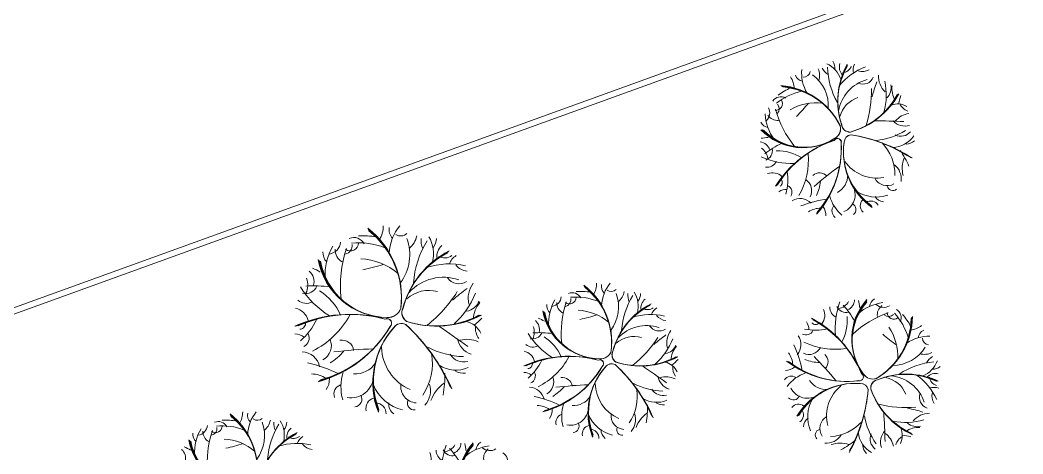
# Model space of a CAD drawing. Header units: metres. Extents: x -1097 to 1588, y -673 to 884.
# Drawn here: x 920.8 to 987.5, y 562.1 to 591 of the extents above; entities that cross this region are included whole.
import ezdxf

# ---------------------------------------------------------------- set-up
doc = ezdxf.new("R2010")
doc.units = ezdxf.units.M
doc.layers.add('VEGETACION', color=85, linetype='Continuous', lineweight=0, plot=False)
doc.layers.add('VISTA LEJOS', color=7, linetype='Continuous', lineweight=0, plot=False)

msp = doc.modelspace()

# ---------------------------------------------------------------- linework, layer by layer
at = {"layer": 'VEGETACION'}
for centre, radius, start, end in [((973.698, 586.49), 1.798, 19.37992, 65.0277), ((974.135, 587.816), 0.859, -4.3751, 32.8068), ((980.16, 585.655), 4.98, 150.73311, -161.41674), ((980.114, 585.632), 4.93, 150.73311, -161.41674), ((980.068, 585.61), 4.88, 150.73311, -161.41674), ((980.022, 585.587), 4.83, 150.73311, -161.41674), ((976.057, 587.895), 0.769, 162.63409, -136.29004), ((975.457, 588.189), 0.669, -85.90734, -20.27661), ((977.195, 587.684), 0.996, 155.92672, -168.10886), ((972.999, 587.626), 0.693, -156.82162, -102.78815), ((975.255, 587.469), 2.478, 173.7036, -148.3047), ((972.89, 587.708), 0.479, -91.56728, -13.25791), ((971.97, 585.294), 2.589, -3.53939, 53.77897), ((972.828, 587.348), 1.142, -18.71327, 22.75469), ((975.14, 588.34), 1.118, -152.03002, -122.6218), ((979.669, 588.059), 5.171, -178.1326, -150.76857), ((978.486, 584.046), 4.128, 110.7626, 140.84876), ((976.831, 588.53), 0.932, -107.81362, -62.31121), ((979.295, 587.267), 1.399, 176.66021, -133.08715), ((971.004, 581.841), 4.844, 26.48796, 85.26143), ((971.05, 581.857), 4.795, 26.48796, 85.26143), ((970.748, 586.392), 1.544, 3.18972, 33.36372), ((977.785, 584.562), 2.577, 104.3022, 170.90645), ((976.847, 587.519), 0.762, -113.01602, -23.05877), ((988.938, 582.732), 11.909, 159.4444, 164.44798), ((974.178, 586.029), 4.231, -15.51345, 12.5466), ((977.801, 586.529), 0.937, -45.97043, 10.82679), ((980.299, 586.464), 1.516, 172.95216, -149.54206), ((973.584, 582.44), 3.928, 101.82288, 129.17644), ((974.41, 581.636), 5.429, 115.83998, 126.04734), ((971.095, 581.872), 4.747, 26.48796, 85.26143), ((971.141, 581.888), 4.698, 26.48796, 85.26143), ((974.649, 588.508), 5.122, -74.6311, -28.75793), ((974.64, 588.56), 5.175, -74.6311, -28.75793), ((974.63, 588.613), 5.228, -74.6311, -28.75793), ((974.621, 588.665), 5.281, -74.6311, -28.75793), ((969.595, 586.361), 7.836, -17.46106, 0.7999), ((987.95, 583.574), 8.915, 164.22987, 167.915), ((971.389, 585.275), 0.64, 60.48956, 145.85419), ((971.042, 585.467), 0.453, -93.33701, 31.2781), ((970.827, 585.124), 0.464, -44.35928, 41.39243), ((973.736, 582.144), 3.382, 82.68248, 120.78713), ((965.864, 591.277), 9.361, -45.38062, -38.1227), ((977.079, 584.149), 1.809, 107.81898, 165.05072), ((979.156, 584.194), 1.25, 60.47929, 109.63062), ((980.251, 585.96), 1.079, -151.08004, -112.5106), ((973.513, 584.967), 3.177, -176.55209, -143.32478), ((969.935, 584.848), 0.725, -47.07267, 28.04072), ((971.193, 585.114), 0.776, -147.62855, -86.12687), ((977.317, 586.757), 6.494, -165.07502, -140.40397), ((980.132, 583.346), 1.474, 98.74651, 138.35503), ((970.674, 584.568), 0.707, -150.91313, -100.79183), ((974.617, 583.8), 0.75, -59.63164, 15.52669), ((974.627, 583.797), 0.742, -59.63164, 15.52669), ((974.636, 583.793), 0.735, -59.63164, 15.52669), ((974.645, 583.789), 0.727, -59.63164, 15.52669), ((975.999, 584.135), 0.563, -173.07958, -87.77066), ((975.994, 584.128), 0.557, -173.07958, -87.77066), ((975.99, 584.121), 0.551, -173.07958, -87.77066), ((975.985, 584.114), 0.546, -173.07958, -87.77066), ((977.238, 533.43), 50.894, 87.37064, 89.56824), ((979.669, 585.109), 1.136, -135.59869, -75.04524), ((972.874, 586.436), 3.908, -135.89857, -57.11055), ((972.901, 586.405), 3.869, -135.89857, -57.11055), ((972.928, 586.375), 3.83, -135.89857, -57.11055), ((972.954, 586.345), 3.791, -135.89857, -57.11055), ((976.118, 582.888), 0.513, 97.65772, 178.47229), ((976.124, 582.883), 0.518, 97.65772, 178.47229), ((976.13, 582.878), 0.523, 97.65772, 178.47229), ((976.136, 582.872), 0.529, 97.65772, 178.47229), ((974.416, 573.189), 10.337, 57.36511, 80.90644), ((974.404, 573.084), 10.444, 57.36511, 80.90644), ((974.393, 572.979), 10.55, 57.36511, 80.90644), ((974.381, 572.873), 10.657, 57.36511, 80.90644), ((977.253, 587.678), 4.686, -83.77089, -58.78549), ((978.799, 584.271), 1.729, -88.75849, -33.48916), ((979.377, 584.159), 0.864, -115.4216, -41.36819), ((969.924, 582.148), 0.769, 18.89409, 82.66036), ((970.876, 578.216), 5.002, 93.74707, 99.17852), ((974.056, 577.335), 6.075, 115.36749, 127.91335), ((977.239, 576.045), 7.338, 108.22782, 147.74131), ((977.222, 576.119), 7.265, 108.22782, 147.74131), ((977.205, 576.193), 7.191, 108.22782, 147.74131), ((977.188, 576.266), 7.118, 108.22782, 147.74131), ((968.849, 582.451), 6.568, -41.36733, 3.0982), ((968.916, 582.46), 6.503, -41.36733, 3.0982), ((968.983, 582.47), 6.437, -41.36733, 3.0982), ((969.05, 582.48), 6.371, -41.36733, 3.0982), ((975.161, 582.878), 0.257, -16.30228, 147.70988), ((975.165, 582.883), 0.255, -16.30228, 147.70988), ((975.168, 582.889), 0.252, -16.30228, 147.70988), ((975.172, 582.894), 0.249, -16.30228, 147.70988), ((979.977, 582.281), 4.415, 171.91302, -125.47822), ((980.023, 582.269), 4.461, 171.91302, -125.47822), ((980.068, 582.258), 4.506, 171.91302, -125.47822), ((980.114, 582.246), 4.552, 171.91302, -125.47822), ((975.91, 580.717), 3.076, -0.73013, 43.8737), ((979.707, 583.667), 0.893, -88.41127, -50.01718), ((969.514, 581.66), 1.034, 8.04425, 54.73826), ((970.152, 582.346), 0.683, -69.96954, 9.60955), ((971.167, 579.368), 2.961, 56.83519, 91.41252), ((968.382, 581.738), 4.849, -29.57381, 4.63339), ((975.345, 579.431), 4.936, 22.17273, 36.25265), ((972.163, 586.458), 4.982, -114.52649, -88.3348), ((970.46, 581.953), 0.727, -96.79827, -28.28529), ((988.998, 562.05), 23.615, 125.39643, 130.68296), ((977.785, 583.11), 2.603, -145.13952, -79.90939), ((978.232, 580.452), 1.176, -8.55486, 52.12792), ((981.411, 581.147), 1.939, 158.23174, -165.94746), ((970.831, 579.911), 0.949, 47.66431, 109.67674), ((967.925, 580.425), 3.935, -14.40926, 7.68701), ((973.968, 580.213), 0.645, 40.13622, 133.63443), ((974.484, 580.727), 1.364, -59.56021, -0.29488), ((971.165, 580.229), 0.323, -53.97883, 45.24656), ((971.627, 579.563), 0.504, -32.20893, 60.64064), ((972.559, 579.681), 0.883, -28.0192, 56.4509), ((970.93, 580.66), 3.124, -25.03593, -6.74346), ((975.128, 579.394), 1.211, -67.76377, 32.35032), ((978.473, 580.924), 0.921, -153.69784, -60.84301), ((978.843, 580.05), 0.376, -168.86426, -49.80253), ((971.733, 578.92), 0.824, 85.75241, 124.07988), ((977.196, 580.027), 2.646, -164.20761, -131.08209), ((977.728, 581.609), 2.362, -123.83206, -70.74145), ((978.259, 579.608), 0.676, -151.58373, -92.97242), ((972.68, 578.136), 1.01, 44.38432, 121.98981), ((975.295, 572.21), 6.938, 96.61603, 111.70482), ((973.314, 578.003), 1.079, -0.16462, 33.77667), ((975.342, 578.322), 0.546, 143.27716, -127.66104), ((975.966, 578.412), 0.424, -52.56574, 65.23488), ((977.241, 578.662), 0.557, 135.53373, -131.49231), ((977.377, 578.407), 0.575, 30.68693, 123.35956), ((974.024, 577.07), 1.434, 88.55271, 123.21343), ((943.07, 577.336), 1.869, -30.31086, -0.13685), ((948.339, 575.411), 3, 140.20303, 178.19473), ((943.589, 570.089), 6.571, 82.33941, 92.54677), ((940.289, 572.57), 5.862, -7.01261, 51.76086), ((940.345, 572.556), 5.803, -7.01261, 51.76086), ((940.402, 572.542), 5.745, -7.01261, 51.76086), ((940.458, 572.527), 5.686, -7.01261, 51.76086), ((946.166, 577.076), 0.839, 169.67781, -136.28872), ((946.111, 577.232), 0.58, -125.06785, -46.75849), ((945.808, 576.911), 1.382, -52.21385, -10.74588), ((946.113, 575.463), 2.176, -14.12065, 31.52713), ((944.909, 574.05), 3.845, 149.94734, -176.82535), ((941.218, 576.319), 0.878, -80.57325, -5.45985), ((942.749, 576.205), 0.548, -126.83758, -2.22247), ((942.303, 576.002), 0.561, -77.85985, 7.89186), ((942.971, 575.78), 0.775, 26.98899, 112.35361), ((943.292, 571.453), 4.754, 68.3223, 95.67587), ((943.57, 575.411), 3.133, -37.03996, 20.27839), ((953.187, 573.058), 6.258, 148.36683, 175.73086), ((948.804, 576.366), 1.353, 174.4694, -156.12237), ((947.44, 576.509), 1.04, -37.87568, -0.69377), ((949.432, 575.305), 0.93, 129.13352, -169.79062), ((941.777, 575.544), 0.855, 175.5863, -134.2924), ((942.666, 575.748), 0.939, 178.87088, -119.62745), ((949.943, 573.315), 7.859, 161.42441, -173.90455), ((951.892, 570.328), 5.846, 117.23254, 165.08268), ((951.954, 570.32), 5.906, 117.23254, 165.08268), ((952.015, 570.312), 5.967, 117.23254, 165.08268), ((952.077, 570.303), 6.027, 117.23254, 165.08268), ((949.023, 576.002), 0.81, -119.40791, -53.77718), ((950.44, 574.331), 1.206, 122.42615, 158.39057), ((945.245, 575.959), 4.73, -169.39915, -90.61113), ((945.252, 575.91), 4.683, -169.39915, -90.61113), ((945.259, 575.862), 4.635, -169.39915, -90.61113), ((945.265, 575.814), 4.588, -169.39915, -90.61113), ((943.249, 571.052), 4.093, 49.1819, 87.28655), ((941.404, 585.527), 11.329, -78.88119, -71.62327), ((949.312, 569.798), 4.996, 77.26203, 107.34819), ((950.637, 575.429), 1.128, -141.31419, -95.81178), ((939.403, 573.602), 0.931, -14.60648, 49.15979), ((937.737, 568.998), 6.054, 60.2465, 65.67795), ((944.543, 576.456), 6.03, -148.02706, -121.83538), ((939.767, 573.65), 0.827, -103.47011, -23.89102), ((938.663, 573.383), 1.251, -25.45632, 21.23769), ((940.359, 565.984), 7.353, 81.86691, 94.41278), ((948.95, 570.787), 3.119, 70.80163, 137.40588), ((949.978, 574.398), 0.922, -146.51659, -56.55935), ((952.28, 572.508), 1.693, 143.15964, -166.58772), ((955.295, 569.586), 4.844, -7.01261, 51.76086), ((955.342, 569.574), 4.795, -7.01261, 51.76086), ((955.388, 569.562), 4.747, -7.01261, 51.76086), ((957.593, 573.523), 1.544, -30.31086, -0.13685), ((960.151, 573.309), 0.693, 169.67781, -136.28872), ((961.946, 571.933), 2.478, 140.20303, 178.19473), ((938.801, 569.966), 3.584, 23.33462, 57.91194), ((947.961, 570.842), 2.189, 74.31841, 131.55014), ((941.886, 578.074), 9.484, -50.96163, -32.70067), ((958.983, 561.49), 14.413, 125.94383, 130.94741), ((946.289, 574.677), 5.12, -49.01403, -20.95397), ((956.063, 572.683), 0.725, -80.57325, -5.45985), ((957.511, 572.237), 0.64, 26.98899, 112.35361), ((958.022, 567.535), 5.429, 82.33941, 92.54677), ((955.435, 569.55), 4.698, -7.01261, 51.76086), ((960.106, 573.437), 0.479, -125.06785, -46.75849), ((958.006, 571.933), 2.589, -37.03996, 20.27839), ((959.855, 573.172), 1.142, -52.21385, -10.74588), ((965.953, 569.988), 5.171, 148.36683, 175.73086), ((962.331, 572.722), 1.118, 174.4694, -156.12237), ((960.108, 571.976), 1.798, -14.12065, 31.52713), ((961.203, 572.84), 0.859, -37.87568, -0.69377), ((939.815, 573.048), 0.88, -130.29884, -61.78587), ((950.279, 572.761), 1.134, -79.471, -22.67378), ((952.757, 571.027), 1.835, 139.45159, 176.95737), ((956.525, 572.043), 0.707, 175.5863, -134.2924), ((959.113, 570.808), 3.177, 149.94734, -176.82535), ((957.259, 572.211), 0.776, 178.87088, -119.62745), ((963.272, 570.201), 6.494, 161.42441, -173.90455), ((957.328, 572.589), 0.453, -126.83758, -2.22247), ((956.959, 572.421), 0.464, -77.85985, 7.89186), ((957.777, 568.662), 3.928, 68.3223, 95.67587), ((964.882, 567.733), 4.83, 117.23254, 165.08268), ((964.933, 567.726), 4.88, 117.23254, 165.08268), ((964.984, 567.719), 4.93, 117.23254, 165.08268), ((965.035, 567.712), 4.98, 117.23254, 165.08268), ((962.849, 571.846), 0.769, 129.13352, -169.79062), ((975.381, 571.902), 0.727, 177.19062, -114.2964), ((979.993, 570.516), 4.982, 159.46241, -174.34591), ((975.752, 572.237), 0.683, -155.98064, -76.40156), ((975.022, 572.826), 1.034, -77.96685, -31.27285), ((971.023, 567.994), 6.075, 29.35638, 41.90224), ((975.537, 572.451), 0.769, -67.11701, -3.35075), ((980.02, 569.806), 3.908, 138.09032, -143.12166), ((979.992, 569.777), 3.869, 138.09032, -143.12166), ((979.963, 569.748), 3.83, 138.09032, -143.12166), ((979.935, 569.72), 3.791, 138.09032, -143.12166), ((978.6, 569.066), 3.177, 97.4368, 130.66411), ((971.681, 571.228), 5.002, 7.73596, 13.16741), ((978.004, 571.871), 0.707, 123.07576, 173.19706), ((978.232, 572.627), 0.725, -133.08378, -57.97038), ((978.585, 571.391), 0.776, 126.36034, -172.13798), ((942.709, 562.557), 8.881, 74.72725, 114.24073), ((938.825, 570.739), 1.149, 14.16374, 76.17617), ((942.741, 562.643), 8.792, 74.72725, 114.24073), ((942.773, 562.729), 8.703, 74.72725, 114.24073), ((942.806, 562.814), 8.615, 74.72725, 114.24073), ((937.573, 574.219), 5.869, -63.07438, -28.86719), ((945.244, 572.135), 0.907, -93.13221, -17.97388), ((945.251, 572.125), 0.898, -93.13221, -17.97388), ((945.258, 572.115), 0.889, -93.13221, -17.97388), ((945.265, 572.104), 0.88, -93.13221, -17.97388), ((946.834, 571.537), 0.66, 153.41984, -121.27123), ((946.843, 571.542), 0.667, 153.41984, -121.27123), ((946.853, 571.546), 0.674, 153.41984, -121.27123), ((946.862, 571.55), 0.681, 153.41984, -121.27123), ((948.42, 576.864), 6.199, -108.13167, -62.2585), ((948.446, 576.923), 6.263, -108.13167, -62.2585), ((948.472, 576.983), 6.327, -108.13167, -62.2585), ((948.497, 577.042), 6.391, -108.13167, -62.2585), ((959.39, 572.385), 3.908, -169.39915, -90.61113), ((959.396, 572.345), 3.869, -169.39915, -90.61113), ((959.401, 572.305), 3.83, -169.39915, -90.61113), ((959.407, 572.265), 3.791, -169.39915, -90.61113), ((957.741, 568.331), 3.382, 49.1819, 87.28655), ((956.216, 580.291), 9.361, -78.88119, -71.62327), ((962.751, 567.295), 4.128, 77.26203, 107.34819), ((962.512, 572.421), 0.669, -119.40791, -53.77718), ((963.682, 571.041), 0.996, 122.42615, 158.39057), ((963.846, 571.947), 0.932, -141.31419, -95.81178), ((973.37, 571.39), 0.949, -38.3468, 23.66563), ((972.851, 571.017), 2.961, -29.17592, 5.40141), ((980.65, 565.396), 6.494, 108.91387, 133.58492), ((975.306, 571.351), 4.844, -59.52315, -0.74968), ((978.569, 571.757), 0.464, -130.37039, -44.61868), ((978.926, 571.566), 0.453, -179.34812, -54.73301), ((976.084, 568.82), 3.928, 15.81177, 43.16533), ((978.759, 571.207), 0.64, -25.52155, 59.84308), ((975.339, 567.94), 5.429, 29.82887, 40.03623), ((939.374, 570.837), 0.39, -87.47941, 11.74599), ((936.236, 573.198), 4.762, -47.90984, -25.81356), ((938.521, 574.626), 7.95, -74.86791, -30.40238), ((938.595, 574.591), 7.87, -74.86791, -30.40238), ((938.669, 574.556), 7.791, -74.86791, -30.40238), ((938.743, 574.521), 7.711, -74.86791, -30.40238), ((945.176, 570.841), 0.311, -49.80286, 114.20931), ((945.184, 570.844), 0.308, -49.80286, 114.20931), ((945.191, 570.846), 0.305, -49.80286, 114.20931), ((945.199, 570.849), 0.302, -49.80286, 114.20931), ((946.157, 570.184), 0.64, 64.15715, 144.97171), ((946.154, 570.193), 0.634, 64.15715, 144.97171), ((946.152, 570.202), 0.627, 64.15715, 144.97171), ((946.15, 570.212), 0.621, 64.15715, 144.97171), ((937.953, 561.561), 12.511, 23.86454, 47.40587), ((937.871, 561.462), 12.64, 23.86454, 47.40587), ((937.789, 561.363), 12.769, 23.86454, 47.40587), ((937.706, 561.265), 12.898, 23.86454, 47.40587), ((914.242, 519.55), 61.595, 53.87007, 56.06767), ((950.088, 569.5), 1.513, 26.97872, 76.13005), ((958.549, 563), 10.79, 130.7293, 134.41442), ((952.373, 570.551), 1.306, 175.41939, -146.01117), ((953.952, 570.257), 1.034, -25.45632, 21.23769), ((954.563, 570.438), 0.769, -14.60648, 49.15979), ((953.187, 566.634), 5.002, 60.2465, 65.67795), ((962.452, 568.112), 2.577, 70.80163, 137.40588), ((963.301, 571.095), 0.762, -146.51659, -56.55935), ((972.444, 570.422), 0.824, -0.2587, 38.06877), ((969.959, 564.729), 7.338, 22.21671, 61.7302), ((973.71, 571.079), 0.323, -139.98994, -40.76454), ((970.031, 564.751), 7.265, 22.21671, 61.7302), ((970.103, 564.773), 7.191, 22.21671, 61.7302), ((970.176, 564.795), 7.118, 22.21671, 61.7302), ((975.363, 571.219), 4.698, -59.52315, -0.74968), ((975.344, 571.263), 4.747, -59.52315, -0.74968), ((975.325, 571.307), 4.795, -59.52315, -0.74968), ((979.829, 571.924), 1.544, -82.82139, -52.64739), ((939.073, 569.137), 0.997, 52.25184, 90.5793), ((939.396, 569.855), 0.61, -65.70951, 27.14006), ((949.753, 566.894), 5.509, 138.41245, -158.97879), ((949.715, 566.937), 5.454, 138.41245, -158.97879), ((949.676, 566.979), 5.399, 138.41245, -158.97879), ((949.638, 567.021), 5.344, 138.41245, -158.97879), ((958.81, 572.796), 4.982, -148.02706, -121.83538), ((954.863, 570.478), 0.683, -103.47011, -23.89102), ((955.353, 564.144), 6.075, 81.86691, 94.41278), ((954.066, 567.433), 2.961, 23.33462, 57.91194), ((961.634, 568.158), 1.809, 74.31841, 131.55014), ((970.742, 560.43), 11.909, 125.94383, 130.94741), ((965.203, 569.534), 1.399, 143.15964, -166.58772), ((971.727, 569.422), 1.01, -41.62679, 35.9787), ((973.077, 570.571), 0.504, -118.22004, -25.37047), ((973.68, 574.324), 3.935, -100.42037, -78.3241), ((984.362, 577.136), 9.361, -131.39173, -124.13381), ((975.799, 568.647), 3.382, -3.32863, 34.77602), ((981.217, 567.502), 2.478, 87.69249, 125.68419), ((981.216, 569.764), 0.693, 117.16728, 171.20074), ((940.415, 569.352), 1.069, -61.51977, 22.95033), ((942.193, 568.948), 0.78, 6.63564, 100.13385), ((951.216, 570.081), 1.374, -169.09926, -108.54581), ((950.506, 567.992), 1.784, 65.24594, 104.85446), ((954.903, 569.98), 0.727, -130.29884, -61.78587), ((956.614, 574.133), 7.836, -50.96163, -32.70067), ((960.253, 571.326), 4.231, -49.01403, -20.95397), ((963.55, 569.743), 0.937, -79.471, -22.67378), ((965.597, 568.311), 1.516, 139.45159, 176.95737), ((965.997, 566.401), 6.938, 10.60493, 25.69371), ((975.021, 573.961), 4.849, -115.58492, -81.37772), ((981.29, 569.878), 0.479, -177.57839, -99.26902), ((939.505, 567.712), 1.222, 10.88374, 88.48923), ((939.425, 571.429), 3.781, -58.5365, -40.24403), ((945.228, 540.578), 28.581, 91.89585, 97.18239), ((947.979, 569.322), 3.15, -178.6401, -113.40996), ((944.489, 568.16), 3.722, -34.2307, 10.37313), ((950.494, 574.288), 5.671, -117.27146, -92.28607), ((950.287, 569.317), 1.045, -148.92217, -74.86876), ((957.295, 561.312), 7.338, 74.72725, 114.24073), ((954.085, 568.072), 0.949, 14.16374, 76.17617), ((957.321, 561.383), 7.265, 74.72725, 114.24073), ((957.348, 561.454), 7.191, 74.72725, 114.24073), ((957.375, 561.524), 7.118, 74.72725, 114.24073), ((953.051, 570.947), 4.849, -63.07438, -28.86719), ((959.389, 569.226), 0.75, -93.13221, -17.97388), ((959.395, 569.217), 0.742, -93.13221, -17.97388), ((959.401, 569.209), 0.735, -93.13221, -17.97388), ((959.406, 569.201), 0.727, -93.13221, -17.97388), ((960.703, 568.732), 0.546, 153.41984, -121.27123), ((960.711, 568.736), 0.551, 153.41984, -121.27123), ((960.718, 568.739), 0.557, 153.41984, -121.27123), ((960.726, 568.743), 0.563, 153.41984, -121.27123), ((962.014, 573.133), 5.122, -108.13167, -62.2585), ((962.035, 573.182), 5.175, -108.13167, -62.2585), ((962.056, 573.231), 5.228, -108.13167, -62.2585), ((962.077, 573.28), 5.281, -108.13167, -62.2585), ((970.757, 568.007), 1.434, 2.5416, 37.20232), ((973.259, 569.65), 0.883, -114.03031, -29.56021), ((956.815, 552.025), 23.615, 39.38532, 44.67185), ((973.889, 568.281), 0.645, -45.87489, 47.62332), ((978.819, 570.629), 2.589, -89.5505, -32.23214), ((980.927, 569.916), 1.142, -104.72438, -63.25642), ((982.077, 567.677), 1.118, 121.95887, 151.36709), ((938.186, 559.985), 8.396, 63.11546, 78.20425), ((943.056, 569.122), 1.651, -93.06078, -33.79545), ((949.778, 569.817), 2.092, -122.25906, -66.98973), ((954.539, 568.153), 0.323, -87.47941, 11.74599), ((951.946, 570.104), 3.935, -47.90984, -25.81356), ((953.834, 571.284), 6.568, -74.86791, -30.40238), ((953.895, 571.255), 6.503, -74.86791, -30.40238), ((953.956, 571.226), 6.437, -74.86791, -30.40238), ((954.017, 571.197), 6.371, -74.86791, -30.40238), ((963.052, 564.965), 4.461, 138.41245, -158.97879), ((963.02, 565), 4.415, 138.41245, -158.97879), ((959.333, 568.156), 0.257, -49.80286, 114.20931), ((959.339, 568.159), 0.255, -49.80286, 114.20931), ((959.346, 568.161), 0.252, -49.80286, 114.20931), ((959.352, 568.163), 0.249, -49.80286, 114.20931), ((960.143, 567.613), 0.529, 64.15715, 144.97171), ((960.141, 567.621), 0.523, 64.15715, 144.97171), ((960.139, 567.629), 0.518, 64.15715, 144.97171), ((960.138, 567.637), 0.513, 64.15715, 144.97171), ((953.365, 560.488), 10.337, 23.86454, 47.40587), ((953.297, 560.407), 10.444, 23.86454, 47.40587), ((953.229, 560.325), 10.55, 23.86454, 47.40587), ((953.161, 560.244), 10.657, 23.86454, 47.40587), ((933.773, 525.776), 50.894, 53.87007, 56.06767), ((963.391, 567.048), 1.25, 26.97872, 76.13005), ((970.383, 561.678), 8.915, 130.7293, 134.41442), ((965.28, 567.917), 1.079, 175.41939, -146.01117), ((971.639, 568.78), 1.079, -86.17573, -52.23443), ((975.765, 573.544), 6.568, -127.37844, -82.91291), ((975.779, 573.478), 6.503, -127.37844, -82.91291), ((975.793, 573.412), 6.437, -127.37844, -82.91291), ((975.808, 573.346), 6.371, -127.37844, -82.91291), ((974.124, 571.343), 3.124, -111.04704, -92.75457), ((982.112, 563.14), 5.171, 95.85629, 123.22032), ((980.132, 568.987), 1.798, -66.63119, -20.98341), ((981.485, 568.644), 0.859, -90.38621, -53.2043), ((940.149, 565.738), 1.735, 55.05214, 89.71285), ((945.325, 566.604), 3.202, 162.29182, -164.58266), ((942.817, 567.347), 1.466, -101.26434, -1.15026), ((943.059, 567.239), 5.974, -11.32784, 2.75208), ((950.292, 568.6), 1.081, -121.91184, -83.51776), ((954.29, 566.748), 0.824, 52.25184, 90.5793), ((954.557, 567.342), 0.504, -65.70951, 27.14006), ((955.399, 566.926), 0.883, -61.51977, 22.95033), ((963.115, 564.896), 4.552, 138.41245, -158.97879), ((963.083, 564.93), 4.506, 138.41245, -158.97879), ((964.324, 567.528), 1.136, -169.09926, -108.54581), ((963.737, 565.803), 1.474, 65.24594, 104.85446), ((972.098, 566.78), 0.546, 57.26605, 146.32785), ((973.927, 565.049), 2.646, 109.78128, 142.9068), ((976.63, 567.277), 0.257, -102.31339, 61.69877), ((976.636, 567.274), 0.255, -102.31339, 61.69877), ((976.641, 567.27), 0.252, -102.31339, 61.69877), ((976.647, 567.267), 0.249, -102.31339, 61.69877), ((977.513, 567.883), 0.75, -145.64274, -70.48442), ((977.509, 567.874), 0.742, -145.64274, -70.48442), ((977.506, 567.864), 0.735, -145.64274, -70.48442), ((977.503, 567.855), 0.727, -145.64274, -70.48442), ((979.671, 562.616), 4.83, 64.72201, 112.57215), ((979.697, 562.572), 4.88, 64.72201, 112.57215), ((979.722, 562.527), 4.93, 64.72201, 112.57215), ((979.748, 562.483), 4.98, 64.72201, 112.57215), ((978.493, 564.776), 2.577, 18.29109, 84.89534), ((978.026, 564.041), 4.128, 24.75149, 54.83765), ((981.697, 566.733), 0.769, 76.62298, 137.69885), ((981.949, 567.351), 0.669, -171.91844, -106.28771), ((940.056, 567.155), 1.306, -33.66519, 0.2761), ((942.316, 566.122), 0.66, 109.77659, -161.16161), ((946.92, 567.845), 2.858, -157.33263, -104.24202), ((947.213, 566.656), 1.115, 172.80158, -94.34358), ((946.656, 566.341), 1.423, -42.05543, 18.62735), ((950.327, 564.919), 2.347, 124.73116, 160.55197), ((954.582, 568.642), 3.124, -58.5365, -40.24403), ((959.376, 543.151), 23.615, 91.89585, 97.18239), ((956.868, 566.593), 0.645, 6.63564, 100.13385), ((961.649, 566.901), 2.603, -178.6401, -113.40996), ((963.727, 571.005), 4.686, -117.27146, -92.28607), ((976.344, 562.292), 4.552, 85.90191, 148.51067), ((976.353, 562.338), 4.506, 85.90191, 148.51067), ((976.361, 562.385), 4.461, 85.90191, 148.51067), ((976.37, 562.431), 4.415, 85.90191, 148.51067), ((974.437, 567.803), 1.364, -145.57132, -86.30599), ((977.044, 564.676), 2.603, 128.84937, -165.92049), ((976.692, 566.304), 0.529, 11.64661, 92.46118), ((976.697, 566.31), 0.523, 11.64661, 92.46118), ((976.702, 566.317), 0.518, 11.64661, 92.46118), ((976.707, 566.323), 0.513, 11.64661, 92.46118), ((977.92, 566.541), 0.546, 100.90931, -173.78177), ((977.928, 566.537), 0.551, 100.90931, -173.78177), ((977.935, 566.533), 0.557, 100.90931, -173.78177), ((977.943, 566.529), 0.563, 100.90931, -173.78177), ((978.031, 565.453), 1.809, 21.80787, 79.03961), ((943.006, 565.795), 0.513, -86.06631, 31.73431), ((954.647, 565.572), 1.01, 10.88374, 88.48923), ((953.557, 559.186), 6.938, 63.11546, 78.20425), ((957.582, 566.736), 1.364, -93.06078, -33.79545), ((958.766, 565.941), 3.076, -34.2307, 10.37313), ((963.556, 566.897), 0.864, -148.92217, -74.86876), ((972.231, 566.163), 0.424, -138.57685, -20.77623), ((973.153, 567.067), 1.211, -153.77487, -53.66079), ((966.595, 567.359), 10.657, -28.646, -5.10467), ((966.701, 567.355), 10.55, -28.646, -5.10467), ((966.807, 567.35), 10.444, -28.646, -5.10467), ((966.913, 567.346), 10.337, -28.646, -5.10467), ((982.21, 568.18), 5.122, -160.64221, -114.76904), ((982.262, 568.192), 5.175, -160.64221, -114.76904), ((982.314, 568.205), 5.228, -160.64221, -114.76904), ((982.366, 568.218), 5.281, -160.64221, -114.76904), ((981.377, 565.918), 0.762, 160.97287, -109.06988), ((981.566, 565.582), 0.996, 69.91561, 105.88004), ((982.384, 566.004), 0.932, 166.17527, -148.32231), ((944.459, 565.197), 0.675, 102.03316, -164.99288), ((944.426, 564.848), 0.696, -2.81364, 89.85899), ((946.119, 565.472), 0.818, 174.9157, -126.47299), ((947.003, 565.527), 0.456, 157.63517, -83.3031), ((955.18, 563.94), 1.434, 55.05214, 89.71285), ((959.457, 564.656), 2.646, 162.29182, -164.58266), ((963.136, 567.31), 1.729, -122.25906, -66.98973), ((957.584, 565.18), 4.936, -11.32784, 2.75208), ((963.56, 566.305), 0.893, -121.91184, -83.51776), ((972.569, 564.909), 0.557, 49.52262, 142.49658), ((975.543, 564.628), 2.362, 150.15684, -156.75256), ((979.717, 573.072), 7.836, -103.47217, -85.21121), ((931.743, 561.013), 4.844, -7.01261, 51.76086), ((931.79, 561.002), 4.795, -7.01261, 51.76086), ((931.836, 560.99), 4.747, -7.01261, 51.76086), ((931.883, 560.978), 4.698, -7.01261, 51.76086), ((934.041, 564.951), 1.544, -30.31086, -0.13685), ((936.599, 564.737), 0.693, 169.67781, -136.28872), ((938.394, 563.361), 2.478, 140.20303, 178.19473), ((955.103, 565.111), 1.079, -33.66519, 0.2761), ((956.97, 564.258), 0.546, 109.77659, -161.16161), ((957.384, 565.269), 1.211, -101.26434, -1.15026), ((960.774, 565.681), 2.362, -157.33263, -104.24202), ((961.017, 564.699), 0.921, 172.80158, -94.34358), ((960.556, 564.438), 1.176, -42.05543, 18.62735), ((963.59, 563.263), 1.939, 124.73116, 160.55197), ((972.324, 564.755), 0.575, -55.32418, 37.34845), ((974.911, 563.837), 0.921, 120.29105, -146.85412), ((981.564, 565.524), 4.686, -169.782, -144.7966), ((927.447, 561.765), 50.894, 1.35953, 3.55713), ((977.443, 553.523), 11.909, 73.43329, 78.43687), ((981.296, 563.459), 1.399, 90.6491, 140.90175), ((932.511, 564.111), 0.725, -80.57325, -5.45985), ((933.776, 564.017), 0.453, -126.83758, -2.22247), ((933.959, 563.665), 0.64, 26.98899, 112.35361), ((934.225, 560.09), 3.928, 68.3223, 95.67587), ((934.47, 558.963), 5.429, 82.33941, 92.54677), ((936.554, 564.865), 0.479, -125.06785, -46.75849), ((934.454, 563.36), 2.589, -37.03996, 20.27839), ((936.303, 564.6), 1.142, -52.21385, -10.74588), ((942.401, 561.416), 5.171, 148.36683, 175.73086), ((938.779, 564.15), 1.118, 174.4694, -156.12237), ((936.556, 563.403), 1.798, -14.12065, 31.52713), ((937.652, 564.268), 0.859, -37.87568, -0.69377), ((957.54, 563.988), 0.424, -86.06631, 31.73431), ((958.741, 563.493), 0.557, 102.03316, -164.99288), ((973.584, 563.959), 0.676, 122.40516, -178.98353), ((974.527, 566.379), 3.076, -86.74123, -42.13741), ((979.705, 568.477), 4.231, -101.52456, -73.46451), ((980.456, 564.897), 0.937, -131.98154, -75.18432), ((932.973, 563.471), 0.707, 175.5863, -134.2924), ((935.561, 562.236), 3.177, 149.94734, -176.82535), ((933.707, 563.639), 0.776, 178.87088, -119.62745), ((939.72, 561.629), 6.494, 161.42441, -173.90455), ((933.407, 563.849), 0.464, -77.85985, 7.89186), ((941.331, 559.161), 4.83, 117.23254, 165.08268), ((941.382, 559.154), 4.88, 117.23254, 165.08268), ((941.432, 559.147), 4.93, 117.23254, 165.08268), ((941.483, 559.14), 4.98, 117.23254, 165.08268), ((939.298, 563.273), 0.769, 129.13352, -169.79062), ((938.96, 563.849), 0.669, -119.40791, -53.77718), ((940.131, 562.469), 0.996, 122.42615, 158.39057), ((958.714, 563.205), 0.575, -2.81364, 89.85899), ((960.112, 563.72), 0.676, 174.9157, -126.47299), ((960.843, 563.766), 0.376, 157.63517, -83.3031), ((974.065, 563.408), 0.376, 105.12463, -135.81364), ((974.424, 564.044), 1.176, -94.56596, -33.88319), ((978.273, 563.745), 1.729, -174.76959, -119.50027), ((978.201, 563.16), 0.864, 158.56729, -127.3793), ((979.169, 562.935), 1.136, 138.3902, -161.05635), ((977.443, 562.35), 1.474, 12.7354, 52.34392), ((980.059, 562.413), 1.079, 122.90885, 161.4783), ((978.221, 563.383), 1.25, -25.53182, 23.61951), ((978.215, 554.567), 8.915, 78.21876, 81.90389), ((980.564, 562.401), 1.516, 86.94105, 124.44683), ((929.635, 558.062), 5.002, 60.2465, 65.67795), ((935.838, 563.813), 3.908, -169.39915, -90.61113), ((935.844, 563.773), 3.869, -169.39915, -90.61113), ((935.85, 563.733), 3.83, -169.39915, -90.61113), ((935.855, 563.693), 3.791, -169.39915, -90.61113), ((934.189, 559.759), 3.382, 49.1819, 87.28655), ((932.664, 571.719), 9.361, -78.88119, -71.62327), ((939.199, 558.723), 4.128, 77.26203, 107.34819), ((940.294, 563.375), 0.932, -141.31419, -95.81178), ((953.798, 560.982), 4.982, 159.46241, -174.34591), ((948.827, 563.292), 1.034, -77.96685, -31.27285), ((949.342, 562.917), 0.769, -67.11701, -3.35075), ((953.825, 560.272), 3.908, 138.09032, -143.12166), ((953.797, 560.243), 3.869, 138.09032, -143.12166), ((953.768, 560.214), 3.83, 138.09032, -143.12166), ((953.74, 560.185), 3.791, 138.09032, -143.12166), ((952.404, 559.532), 3.177, 97.4368, 130.66411), ((945.486, 561.693), 5.002, 7.73596, 13.16741), ((951.809, 562.337), 0.707, 123.07576, 173.19706), ((975.338, 560.922), 1.939, 72.22063, 108.04144), ((973.204, 566.854), 4.936, -63.83838, -49.75845), ((977.733, 562.797), 0.893, -174.42238, -136.02829), ((931.011, 561.866), 0.769, -14.60648, 49.15979), ((947.174, 561.856), 0.949, -38.3468, 23.66563), ((949.186, 562.368), 0.727, 177.19062, -114.2964), ((949.556, 562.703), 0.683, -155.98064, -76.40156), ((944.828, 558.459), 6.075, 29.35638, 41.90224), ((952.037, 563.093), 0.725, -133.08378, -57.97038), ((952.39, 561.857), 0.776, 126.36034, -172.13798), ((952.564, 561.673), 0.64, -25.52155, 59.84308)]:
    msp.add_arc(centre, radius, start, end, dxfattribs=at)
at = {"layer": 'VISTA LEJOS'}
for points in [[(996.134, 599.316), (820.324, 535.676)], [(995.983, 598.847), (820.173, 535.207)]]:
    msp.add_lwpolyline(points, dxfattribs=at)

doc.saveas('drawing.dxf')
